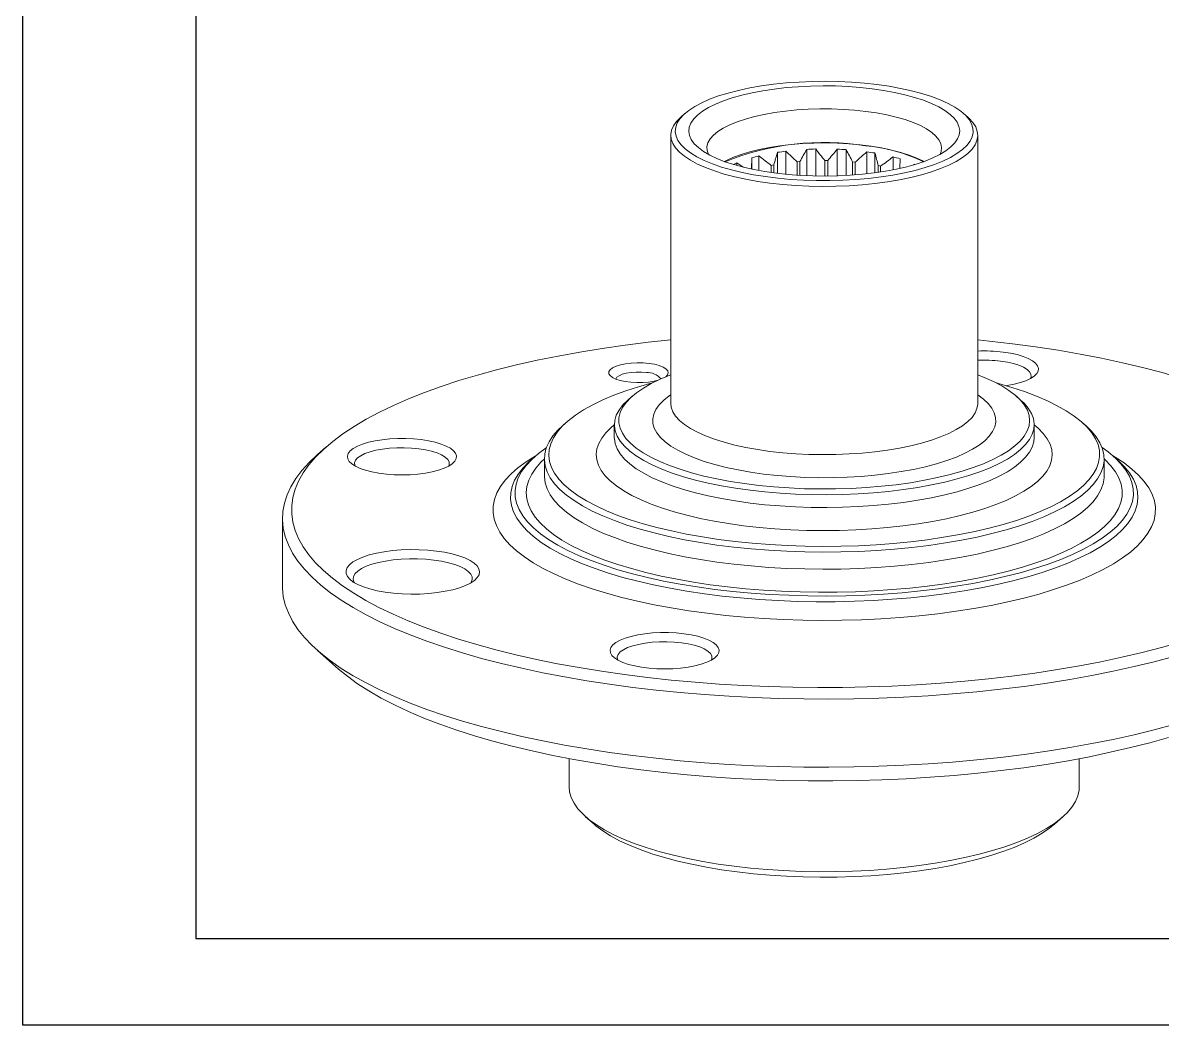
# Model space of a CAD drawing. Header units: millimetres. Extents: x 2452 to 2855, y 1106 to 1391.
# Drawn here: x 2452 to 2578.2, y 1106.5 to 1217.5 of the extents above; entities that cross this region are included whole.
import ezdxf

# ---------------------------------------------------------------- set-up
doc = ezdxf.new("R2010")
doc.units = ezdxf.units.MM
doc.linetypes.add('ACAD_ISO05W100', pattern=[33, 24, -3, 0, -3, 0, -3])
doc.layers.add('AM_BOR', color=2, linetype='ACAD_ISO05W100', lineweight=35)

# ---------------------------------------------------------------- blocks, each defined once
blk = doc.blocks.new('A3 ZTL')
for p, q in [((19.57, 280.82), (19.57, 9.78)), ((19.57, 9.78), (401.17, 9.78))]:
    blk.add_line(p, q)
at = {"layer": 'AM_BOR', "color": 135, "linetype": 'Continuous', "lineweight": 25}
for p, q in [((0, 0), (0, 290.61)), ((410.96, 0), (0, 0))]:
    blk.add_line(p, q, dxfattribs=at)

msp = doc.modelspace()

# ---------------------------------------------------------------- linework, layer by layer
at = {"color": 7, "linetype": 'Continuous', "lineweight": 15}
for p, q in [((2525.29, 1207.448), (2524.822, 1207.036)), ((2556.626, 1207.036), (2556.158, 1207.448)), ((2523.724, 1205.032), (2523.724, 1175.334)), ((2557.724, 1175.334), (2557.724, 1205.032)), ((2533.485, 1202.745), (2533.485, 1201.124)), ((2535.548, 1203.145), (2535.548, 1200.811)), ((2536.473, 1203.271), (2536.473, 1200.709)), ((2538.783, 1203.471), (2538.783, 1200.546)), ((2539.777, 1203.51), (2539.777, 1200.514)), ((2542.162, 1203.494), (2542.162, 1200.527)), ((2543.15, 1203.442), (2543.15, 1200.57)), ((2545.435, 1203.212), (2545.435, 1200.757)), ((2546.344, 1203.073), (2546.344, 1200.868)), ((2548.358, 1202.646), (2548.358, 1201.2)), ((2531.034, 1201.969), (2530.664, 1201.802)), ((2531.692, 1201.538), (2531.034, 1201.969)), ((2531.034, 1201.969), (2531.034, 1201.687)), ((2532.697, 1202.54), (2532.662, 1201.301)), ((2532.697, 1202.54), (2532.697, 1201.28)), ((2534.863, 1201.692), (2534.863, 1200.901)), ((2535.129, 1201.744), (2535.129, 1200.865)), ((2538.016, 1202.124), (2537.719, 1202.098)), ((2537.719, 1202.098), (2537.719, 1200.605)), ((2538.016, 1202.124), (2538.016, 1200.586)), ((2541.104, 1202.231), (2540.797, 1202.233)), ((2540.797, 1202.233), (2540.797, 1200.504)), ((2541.104, 1202.231), (2541.104, 1200.505)), ((2544.164, 1202.056), (2543.87, 1202.085)), ((2543.87, 1202.085), (2543.87, 1200.615)), ((2544.164, 1202.056), (2544.164, 1200.637)), ((2546.71, 1201.667), (2546.71, 1200.919)), ((2546.969, 1201.612), (2546.969, 1200.958)), ((2549.109, 1201.371), (2549.121, 1202.431)), ((2550.714, 1201.839), (2550.577, 1201.75)), ((2550.714, 1201.839), (2550.714, 1201.774)), ((2519.443, 1176.129), (2518.976, 1175.717)), ((2562.472, 1175.717), (2562.005, 1176.129)), ((2512.194, 1173.271), (2511.726, 1172.859)), ((2517.474, 1172.977), (2517.474, 1171.563)), ((2563.974, 1171.563), (2563.974, 1172.977)), ((2569.722, 1172.859), (2569.254, 1173.271)), ((2485.534, 1170.502), (2484.599, 1169.677)), ((2508.686, 1169.471), (2508.218, 1169.058)), ((2509.724, 1169.206), (2509.724, 1167.32)), ((2571.724, 1167.32), (2571.724, 1169.206)), ((2573.23, 1169.058), (2572.762, 1169.471)), ((2480.724, 1162.606), (2480.724, 1155.063)), ((2484.599, 1147.992), (2486.938, 1145.93)), ((2512.474, 1136.012), (2512.474, 1132.907)), ((2568.974, 1132.907), (2568.974, 1136.012)), ((2514.298, 1129.578), (2515.234, 1128.753)), ((2566.214, 1128.753), (2567.149, 1129.578))]:
    msp.add_line(p, q, dxfattribs=at)
at = {"color": 7, "linetype": 'Continuous', "lineweight": 15, "flags": 128}
for points in [[(2546.558, 1210.649), (2545.171, 1210.8), (2543.749, 1210.911), (2542.304, 1210.978), (2540.846, 1211.004), (2539.387, 1210.986), (2537.939, 1210.925), (2536.512, 1210.822), (2535.119, 1210.677), (2533.769, 1210.491), (2532.474, 1210.267), (2531.243, 1210.005), (2530.087, 1209.708), (2529.014, 1209.378), (2528.032, 1209.018), (2527.15, 1208.631), (2526.374, 1208.219), (2525.71, 1207.785), (2525.164, 1207.334), (2524.74, 1206.868), (2524.441, 1206.392), (2524.269, 1205.909), (2524.226, 1205.423), (2524.312, 1204.937), (2524.526, 1204.456), (2524.868, 1203.983), (2525.333, 1203.521), (2525.919, 1203.076), (2526.62, 1202.649), (2527.432, 1202.245), (2528.349, 1201.866), (2529.362, 1201.516), (2530.463, 1201.196), (2531.646, 1200.911), (2532.899, 1200.662), (2534.213, 1200.45), (2535.579, 1200.278), (2536.984, 1200.147), (2538.419, 1200.058), (2539.872, 1200.011), (2541.332, 1200.007), (2542.787, 1200.047), (2544.226, 1200.129), (2545.637, 1200.253), (2547.01, 1200.418), (2548.334, 1200.624), (2549.598, 1200.867), (2550.792, 1201.146), (2551.908, 1201.46), (2552.937, 1201.805), (2553.869, 1202.18), (2554.699, 1202.58), (2555.42, 1203.003), (2556.025, 1203.446), (2556.511, 1203.905), (2556.873, 1204.376), (2557.109, 1204.856), (2557.217, 1205.341), (2557.195, 1205.828), (2557.045, 1206.312), (2556.767, 1206.79), (2556.363, 1207.257), (2555.837, 1207.711), (2555.192, 1208.148), (2554.435, 1208.564), (2553.57, 1208.955), (2552.604, 1209.32), (2551.546, 1209.655), (2550.403, 1209.958), (2549.184, 1210.226), (2547.899, 1210.457), (2546.558, 1210.649)], [(2546.027, 1210.181), (2547.299, 1209.998), (2548.515, 1209.776), (2549.665, 1209.518), (2550.738, 1209.226), (2551.725, 1208.903), (2552.619, 1208.55), (2553.412, 1208.171), (2554.096, 1207.769), (2554.666, 1207.348), (2555.117, 1206.912), (2555.445, 1206.463), (2555.648, 1206.006), (2555.723, 1205.545), (2555.671, 1205.083), (2555.491, 1204.625), (2555.185, 1204.175), (2554.755, 1203.736), (2554.206, 1203.312), (2553.542, 1202.907), (2552.768, 1202.524), (2551.892, 1202.166), (2550.92, 1201.837), (2549.862, 1201.539), (2548.725, 1201.274), (2547.52, 1201.046), (2546.257, 1200.856), (2544.947, 1200.706), (2543.601, 1200.597), (2542.231, 1200.529), (2540.847, 1200.504), (2539.463, 1200.521), (2538.089, 1200.581), (2536.738, 1200.683), (2535.421, 1200.827), (2534.149, 1201.01), (2532.933, 1201.231), (2531.783, 1201.489), (2530.71, 1201.781), (2529.722, 1202.105), (2528.828, 1202.458), (2528.036, 1202.837), (2527.352, 1203.238), (2526.782, 1203.659), (2526.331, 1204.096), (2526.002, 1204.545), (2525.8, 1205.001), (2525.724, 1205.463), (2525.777, 1205.924), (2525.957, 1206.382), (2526.263, 1206.832), (2526.693, 1207.271), (2527.242, 1207.695), (2527.906, 1208.101), (2528.68, 1208.484), (2529.556, 1208.842), (2530.528, 1209.171), (2531.586, 1209.469), (2532.723, 1209.733), (2533.928, 1209.961), (2535.19, 1210.151), (2536.5, 1210.301), (2537.846, 1210.411), (2539.217, 1210.478), (2540.6, 1210.504), (2541.985, 1210.486), (2543.359, 1210.426), (2544.71, 1210.324), (2546.027, 1210.181)], [(2545.32, 1207.672), (2544.086, 1207.804), (2542.819, 1207.895), (2541.532, 1207.943), (2540.236, 1207.948), (2538.945, 1207.911), (2537.671, 1207.83), (2536.428, 1207.708), (2535.228, 1207.545), (2534.082, 1207.343), (2533.003, 1207.104), (2532, 1206.831), (2531.083, 1206.525), (2530.263, 1206.191), (2529.546, 1205.831), (2528.941, 1205.449), (2528.453, 1205.049), (2528.086, 1204.634), (2527.846, 1204.21), (2527.733, 1203.779), (2527.749, 1203.347), (2527.895, 1202.918), (2527.898, 1202.911)], [(2556.626, 1207.036), (2556.769, 1206.905), (2557.198, 1206.432), (2557.501, 1205.948), (2557.676, 1205.457), (2557.723, 1204.963), (2557.64, 1204.469), (2557.428, 1203.98), (2557.089, 1203.498), (2556.626, 1203.029), (2556.042, 1202.574), (2555.341, 1202.139), (2554.528, 1201.725), (2553.611, 1201.337), (2552.596, 1200.976), (2551.49, 1200.647), (2550.303, 1200.351), (2549.042, 1200.09), (2547.718, 1199.868), (2546.341, 1199.684), (2544.921, 1199.541), (2543.47, 1199.44), (2541.997, 1199.382), (2540.515, 1199.366), (2539.034, 1199.394), (2537.566, 1199.464), (2536.122, 1199.577), (2534.713, 1199.732), (2533.35, 1199.926), (2532.043, 1200.16), (2530.803, 1200.431), (2529.637, 1200.737), (2528.556, 1201.075), (2527.568, 1201.444), (2526.679, 1201.839), (2525.898, 1202.26), (2525.229, 1202.701), (2524.679, 1203.16), (2524.25, 1203.633), (2523.947, 1204.117), (2523.772, 1204.608), (2523.725, 1205.102), (2523.808, 1205.596), (2524.02, 1206.085), (2524.359, 1206.566), (2524.822, 1207.036), (2524.822, 1207.036)], [(2553.55, 1202.911), (2553.675, 1203.241), (2553.723, 1203.673), (2553.642, 1204.104), (2553.433, 1204.53), (2553.097, 1204.948), (2552.638, 1205.352), (2552.061, 1205.738), (2551.372, 1206.104), (2550.576, 1206.445), (2549.683, 1206.758), (2548.7, 1207.04), (2547.638, 1207.288), (2546.508, 1207.499), (2545.32, 1207.672)], [(2551.782, 1202.125), (2551.73, 1202.153), (2550.987, 1202.507), (2550.141, 1202.834), (2549.202, 1203.132), (2548.179, 1203.397), (2547.081, 1203.627), (2545.921, 1203.819), (2544.708, 1203.972), (2543.456, 1204.083), (2542.177, 1204.153), (2540.884, 1204.18), (2539.589, 1204.164), (2538.305, 1204.105), (2537.045, 1204.003), (2535.822, 1203.86), (2534.648, 1203.678), (2533.533, 1203.457), (2532.491, 1203.2), (2531.53, 1202.91), (2530.661, 1202.59), (2529.891, 1202.243), (2529.666, 1202.125)], [(2523.724, 1182.381), (2521.228, 1182.111), (2518.659, 1181.788), (2516.137, 1181.426), (2513.668, 1181.026), (2511.258, 1180.587), (2508.912, 1180.112), (2506.634, 1179.6), (2504.431, 1179.054), (2502.306, 1178.475), (2500.264, 1177.863), (2498.31, 1177.22), (2496.448, 1176.547), (2494.682, 1175.846), (2493.015, 1175.119), (2491.452, 1174.367), (2489.995, 1173.591), (2488.648, 1172.793), (2487.415, 1171.976), (2486.296, 1171.14), (2485.295, 1170.287), (2484.415, 1169.421), (2483.656, 1168.541), (2483.021, 1167.65), (2482.511, 1166.751), (2482.127, 1165.845), (2481.87, 1164.934), (2481.741, 1164.019), (2481.739, 1163.104), (2481.865, 1162.19), (2482.118, 1161.279), (2482.499, 1160.372), (2483.005, 1159.473), (2483.636, 1158.582), (2484.392, 1157.702), (2485.269, 1156.835), (2486.266, 1155.982), (2487.381, 1155.146), (2488.612, 1154.327), (2489.955, 1153.529), (2491.409, 1152.753), (2492.969, 1152), (2494.633, 1151.271), (2496.396, 1150.57), (2498.256, 1149.897), (2500.207, 1149.253), (2502.246, 1148.64), (2504.369, 1148.059), (2506.57, 1147.512), (2508.846, 1147), (2511.19, 1146.523), (2513.598, 1146.084), (2516.065, 1145.682), (2518.586, 1145.319), (2521.154, 1144.995), (2523.765, 1144.712), (2526.412, 1144.469), (2529.091, 1144.268), (2531.795, 1144.109), (2534.518, 1143.991), (2537.254, 1143.916), (2539.998, 1143.884), (2542.744, 1143.894), (2545.485, 1143.946), (2548.216, 1144.041), (2550.93, 1144.179), (2553.623, 1144.358), (2556.288, 1144.579), (2558.919, 1144.841), (2561.51, 1145.143), (2564.057, 1145.485), (2566.552, 1145.867), (2568.993, 1146.286), (2571.371, 1146.744), (2573.684, 1147.237), (2575.925, 1147.766), (2578.09, 1148.329), (2580.173, 1148.925)], [(2561.584, 1181.945), (2558.993, 1182.249), (2557.724, 1182.381)], [(2580.232, 1178.155), (2578.15, 1178.752), (2575.988, 1179.316), (2573.749, 1179.846), (2571.438, 1180.34), (2569.061, 1180.798), (2566.623, 1181.219), (2564.129, 1181.602), (2561.584, 1181.945), (2561.584, 1181.945)], [(2563.58, 1178.096), (2563.646, 1178.302), (2563.62, 1178.577), (2563.466, 1178.846), (2563.187, 1179.105), (2562.79, 1179.345), (2562.285, 1179.562), (2561.684, 1179.75), (2561.003, 1179.905), (2560.258, 1180.022)], [(2560.541, 1181.025), (2561.342, 1180.901), (2562.08, 1180.74), (2562.74, 1180.544), (2563.308, 1180.319), (2563.771, 1180.068), (2564.12, 1179.798), (2564.347, 1179.513), (2564.447, 1179.221), (2564.418, 1178.926), (2564.261, 1178.637), (2563.979, 1178.358), (2563.578, 1178.095), (2563.067, 1177.855), (2562.457, 1177.642), (2561.76, 1177.461), (2560.991, 1177.316), (2560.898, 1177.302)], [(2522.344, 1177.917), (2521.879, 1177.802), (2521.277, 1177.705), (2520.63, 1177.651), (2519.963, 1177.641), (2519.304, 1177.676), (2518.679, 1177.755), (2518.115, 1177.874), (2517.634, 1178.028), (2517.256, 1178.212), (2516.997, 1178.417), (2516.867, 1178.635), (2516.871, 1178.858), (2517.01, 1179.076), (2517.277, 1179.28), (2517.663, 1179.461), (2518.15, 1179.614), (2518.719, 1179.73), (2519.346, 1179.806), (2520.007, 1179.838), (2520.673, 1179.826), (2521.319, 1179.768), (2521.319, 1179.768)], [(2521.036, 1178.765), (2520.473, 1178.812), (2519.892, 1178.814), (2519.326, 1178.772), (2518.804, 1178.687), (2518.355, 1178.564), (2518.002, 1178.411), (2517.766, 1178.234), (2517.658, 1178.044), (2517.654, 1178.02)], [(2521.319, 1179.768), (2521.916, 1179.669), (2522.442, 1179.532), (2522.873, 1179.362), (2523.193, 1179.166), (2523.389, 1178.954), (2523.452, 1178.732), (2523.38, 1178.511), (2523.176, 1178.299), (2523.094, 1178.241)], [(2521.77, 1177.642), (2521.664, 1177.614), (2520.162, 1177.186), (2518.747, 1176.727), (2517.424, 1176.238), (2516.199, 1175.721), (2515.077, 1175.179), (2514.062, 1174.614), (2513.159, 1174.029), (2512.372, 1173.425), (2511.704, 1172.805), (2511.157, 1172.173), (2510.734, 1171.529), (2510.438, 1170.879), (2510.268, 1170.223), (2510.226, 1169.564), (2510.312, 1168.906), (2510.525, 1168.252), (2510.865, 1167.603), (2511.33, 1166.963), (2511.919, 1166.335), (2512.628, 1165.72), (2513.456, 1165.122), (2514.397, 1164.544), (2515.449, 1163.986), (2516.607, 1163.453), (2517.867, 1162.946), (2519.222, 1162.467), (2520.667, 1162.018), (2522.196, 1161.601), (2523.804, 1161.218), (2525.482, 1160.871), (2527.224, 1160.56), (2529.022, 1160.288), (2530.87, 1160.056), (2532.759, 1159.863), (2534.682, 1159.712), (2536.629, 1159.602), (2538.594, 1159.535), (2540.568, 1159.51), (2542.543, 1159.528), (2544.51, 1159.589), (2546.461, 1159.692), (2548.388, 1159.837), (2550.283, 1160.023), (2552.137, 1160.249), (2553.944, 1160.515), (2555.696, 1160.819), (2557.384, 1161.161), (2559.003, 1161.538), (2560.545, 1161.95), (2562.004, 1162.394), (2563.374, 1162.868), (2564.648, 1163.371), (2565.823, 1163.901), (2566.892, 1164.454), (2567.851, 1165.03), (2568.697, 1165.625), (2569.425, 1166.237), (2570.033, 1166.863), (2570.518, 1167.502), (2570.878, 1168.149), (2571.111, 1168.803), (2571.217, 1169.46), (2571.195, 1170.119), (2571.045, 1170.775), (2570.768, 1171.427), (2570.366, 1172.072), (2569.838, 1172.706), (2569.189, 1173.328), (2568.42, 1173.935), (2567.535, 1174.523), (2566.538, 1175.092), (2565.432, 1175.637), (2564.223, 1176.158), (2562.915, 1176.652), (2561.514, 1177.116), (2560.026, 1177.549), (2559.678, 1177.642)], [(2523.724, 1178.488), (2523.635, 1178.454), (2522.548, 1178.009), (2521.565, 1177.538), (2520.692, 1177.043), (2519.934, 1176.528), (2519.295, 1175.995), (2518.778, 1175.447), (2518.388, 1174.888), (2518.125, 1174.321), (2517.992, 1173.749), (2517.989, 1173.175), (2518.116, 1172.602), (2518.372, 1172.035), (2518.757, 1171.475), (2519.268, 1170.927), (2519.901, 1170.394), (2520.654, 1169.878), (2521.521, 1169.382), (2522.499, 1168.909), (2523.581, 1168.463), (2524.761, 1168.045), (2526.033, 1167.658), (2527.389, 1167.304), (2528.821, 1166.986), (2530.321, 1166.704), (2531.881, 1166.461), (2533.492, 1166.258), (2535.144, 1166.097), (2536.828, 1165.977), (2538.534, 1165.9), (2540.253, 1165.867), (2541.974, 1165.876), (2543.689, 1165.93), (2545.386, 1166.026), (2547.057, 1166.165), (2548.691, 1166.345), (2550.28, 1166.566), (2551.814, 1166.827), (2553.284, 1167.125), (2554.683, 1167.46), (2556.002, 1167.829), (2557.233, 1168.231), (2558.369, 1168.662), (2559.405, 1169.12), (2560.333, 1169.604), (2561.149, 1170.109), (2561.849, 1170.633), (2562.427, 1171.174), (2562.881, 1171.728), (2563.207, 1172.291), (2563.406, 1172.861), (2563.474, 1173.435), (2563.412, 1174.008), (2563.22, 1174.579), (2562.899, 1175.142), (2562.451, 1175.697), (2561.879, 1176.238), (2561.185, 1176.763), (2560.374, 1177.27), (2559.451, 1177.754), (2558.421, 1178.214), (2557.724, 1178.488)], [(2562.472, 1175.717), (2562.853, 1175.355), (2563.324, 1174.797), (2563.669, 1174.229), (2563.885, 1173.654), (2563.972, 1173.075), (2563.929, 1172.495), (2563.756, 1171.919), (2563.455, 1171.348), (2563.026, 1170.786), (2562.472, 1170.237), (2561.797, 1169.703), (2561.004, 1169.187), (2560.098, 1168.692), (2559.083, 1168.222), (2557.966, 1167.778), (2556.752, 1167.363), (2555.448, 1166.979), (2554.063, 1166.629), (2552.602, 1166.315), (2551.075, 1166.037), (2549.491, 1165.799), (2547.857, 1165.601), (2546.183, 1165.444), (2544.479, 1165.329), (2542.754, 1165.256), (2541.018, 1165.227), (2539.279, 1165.242), (2537.549, 1165.299), (2535.837, 1165.4), (2534.152, 1165.543), (2532.504, 1165.727), (2530.902, 1165.952), (2529.354, 1166.217), (2527.87, 1166.519), (2526.459, 1166.857), (2525.126, 1167.23), (2523.882, 1167.634), (2522.731, 1168.069), (2521.681, 1168.531), (2520.737, 1169.017), (2519.905, 1169.526), (2519.19, 1170.055), (2518.595, 1170.599), (2518.124, 1171.157), (2517.779, 1171.725), (2517.563, 1172.3), (2517.476, 1172.879), (2517.519, 1173.458), (2517.692, 1174.035), (2517.993, 1174.606), (2518.422, 1175.167), (2518.976, 1175.717), (2518.976, 1175.717)], [(2569.722, 1172.859), (2570.316, 1172.285), (2570.851, 1171.64), (2571.261, 1170.985), (2571.542, 1170.322), (2571.695, 1169.655), (2571.717, 1168.986), (2571.609, 1168.317), (2571.372, 1167.653), (2571.006, 1166.995), (2570.513, 1166.346), (2569.895, 1165.709), (2569.155, 1165.087), (2568.296, 1164.482), (2567.321, 1163.897), (2566.234, 1163.335), (2565.041, 1162.796), (2563.745, 1162.285), (2562.353, 1161.803), (2560.87, 1161.352), (2559.303, 1160.934), (2557.657, 1160.55), (2555.941, 1160.203), (2554.161, 1159.893), (2552.324, 1159.623), (2550.439, 1159.393), (2548.513, 1159.204), (2546.555, 1159.057), (2544.572, 1158.952), (2542.573, 1158.891), (2540.566, 1158.872), (2538.559, 1158.897), (2536.562, 1158.966), (2534.582, 1159.077), (2532.629, 1159.231), (2530.708, 1159.426), (2528.83, 1159.663), (2527.002, 1159.94), (2525.232, 1160.255), (2523.526, 1160.608), (2521.893, 1160.997), (2520.338, 1161.421), (2518.869, 1161.877), (2517.492, 1162.364), (2516.212, 1162.88), (2515.035, 1163.422), (2513.966, 1163.988), (2513.009, 1164.576), (2512.168, 1165.184), (2511.447, 1165.809), (2510.849, 1166.447), (2510.376, 1167.098), (2510.03, 1167.757), (2509.813, 1168.422), (2509.726, 1169.091), (2509.769, 1169.76), (2509.941, 1170.427), (2510.243, 1171.088), (2510.672, 1171.742), (2511.228, 1172.385), (2511.726, 1172.859)], [(2496.092, 1171.328), (2496.893, 1171.204), (2497.632, 1171.042), (2498.292, 1170.847), (2498.86, 1170.621), (2499.323, 1170.37), (2499.671, 1170.1), (2499.898, 1169.815), (2499.998, 1169.523), (2499.969, 1169.229), (2499.812, 1168.939), (2499.531, 1168.66), (2499.13, 1168.397), (2498.619, 1168.157), (2498.008, 1167.945), (2497.311, 1167.764), (2496.543, 1167.619), (2495.719, 1167.512), (2494.858, 1167.447), (2493.977, 1167.425), (2493.096, 1167.445), (2492.233, 1167.508), (2491.407, 1167.612), (2490.635, 1167.755), (2489.934, 1167.934), (2489.318, 1168.145), (2488.801, 1168.384), (2488.394, 1168.645), (2488.106, 1168.924), (2487.942, 1169.213), (2487.906, 1169.507), (2488, 1169.8), (2488.22, 1170.085), (2488.562, 1170.356), (2489.019, 1170.608), (2489.581, 1170.835), (2490.237, 1171.033), (2490.971, 1171.196), (2491.77, 1171.322), (2492.615, 1171.408), (2493.488, 1171.452), (2494.371, 1171.453), (2495.245, 1171.411), (2496.092, 1171.328)], [(2495.809, 1170.324), (2495.018, 1170.401), (2494.201, 1170.435), (2493.378, 1170.426), (2492.568, 1170.375), (2491.793, 1170.282), (2491.071, 1170.15), (2490.42, 1169.981), (2489.856, 1169.781), (2489.393, 1169.554), (2489.042, 1169.306), (2488.812, 1169.042), (2488.709, 1168.77), (2488.735, 1168.495), (2488.775, 1168.398)], [(2499.131, 1168.398), (2499.197, 1168.604), (2499.172, 1168.879), (2499.017, 1169.149), (2498.738, 1169.407), (2498.341, 1169.648), (2497.837, 1169.865), (2497.236, 1170.053), (2496.555, 1170.207), (2495.809, 1170.324)], [(2509.947, 1170.444), (2509.94, 1170.439), (2509.074, 1169.798), (2508.328, 1169.14), (2507.705, 1168.468), (2507.208, 1167.785), (2506.837, 1167.093), (2506.595, 1166.394), (2506.483, 1165.692), (2506.5, 1164.989), (2506.647, 1164.287), (2506.924, 1163.59), (2507.328, 1162.9), (2507.86, 1162.22), (2508.516, 1161.551), (2509.294, 1160.898), (2510.191, 1160.262), (2511.205, 1159.645), (2512.33, 1159.05), (2513.563, 1158.479), (2514.899, 1157.935), (2516.333, 1157.42), (2517.859, 1156.934), (2519.472, 1156.481), (2521.166, 1156.062), (2522.934, 1155.679), (2524.769, 1155.332), (2526.665, 1155.024), (2528.615, 1154.755), (2530.61, 1154.527), (2532.644, 1154.34), (2534.708, 1154.195), (2536.795, 1154.093), (2538.897, 1154.034), (2541.006, 1154.018), (2543.114, 1154.046), (2545.212, 1154.116), (2547.294, 1154.23), (2549.351, 1154.386), (2551.375, 1154.584), (2553.359, 1154.823), (2555.295, 1155.102), (2557.175, 1155.421), (2558.993, 1155.778), (2560.742, 1156.171), (2562.415, 1156.599), (2564.006, 1157.061), (2565.508, 1157.555), (2566.916, 1158.078), (2568.225, 1158.629), (2569.43, 1159.207), (2570.525, 1159.808), (2571.508, 1160.43), (2572.374, 1161.071), (2573.12, 1161.729), (2573.742, 1162.401), (2574.24, 1163.084), (2574.611, 1163.776), (2574.853, 1164.475), (2574.965, 1165.177), (2574.948, 1165.88), (2574.801, 1166.581), (2574.524, 1167.278), (2574.12, 1167.968), (2573.588, 1168.649), (2572.932, 1169.317), (2572.154, 1169.971), (2571.5, 1170.444)], [(2579.433, 1147.325), (2577.275, 1146.745), (2575.038, 1146.2), (2572.729, 1145.689), (2570.351, 1145.214), (2567.909, 1144.777), (2565.41, 1144.377), (2562.858, 1144.017), (2560.259, 1143.696), (2557.618, 1143.415), (2554.941, 1143.176), (2552.234, 1142.977), (2549.502, 1142.821), (2546.752, 1142.707), (2543.988, 1142.636), (2541.218, 1142.607), (2538.446, 1142.62), (2535.68, 1142.677), (2532.924, 1142.776), (2530.185, 1142.917), (2527.468, 1143.1), (2524.78, 1143.325), (2522.125, 1143.591), (2519.511, 1143.898), (2516.941, 1144.244), (2514.423, 1144.63), (2511.96, 1145.054), (2509.559, 1145.515), (2507.224, 1146.013), (2504.961, 1146.547), (2502.774, 1147.115), (2500.669, 1147.715), (2498.648, 1148.348), (2496.718, 1149.011), (2494.881, 1149.703), (2493.142, 1150.422), (2491.505, 1151.168), (2489.973, 1151.938), (2488.549, 1152.73), (2487.236, 1153.544), (2486.038, 1154.377), (2484.956, 1155.228), (2483.993, 1156.094), (2483.151, 1156.974), (2482.433, 1157.867), (2481.838, 1158.769), (2481.37, 1159.68), (2481.027, 1160.597), (2480.813, 1161.518), (2480.726, 1162.441), (2480.767, 1163.365), (2480.936, 1164.287), (2481.233, 1165.206), (2481.657, 1166.119), (2482.207, 1167.025), (2482.881, 1167.921), (2483.679, 1168.805), (2484.599, 1169.677), (2484.599, 1169.677)], [(2573.23, 1169.058), (2573.302, 1168.994), (2573.979, 1168.324), (2574.532, 1167.642), (2574.959, 1166.95), (2575.259, 1166.251), (2575.43, 1165.546), (2575.472, 1164.84), (2575.385, 1164.134), (2575.169, 1163.431), (2574.825, 1162.734), (2574.354, 1162.045), (2573.757, 1161.367), (2573.038, 1160.703), (2572.199, 1160.054), (2571.243, 1159.424), (2570.173, 1158.814), (2568.994, 1158.227), (2567.709, 1157.665), (2566.324, 1157.13), (2564.844, 1156.624), (2563.274, 1156.15), (2561.62, 1155.708), (2559.889, 1155.3), (2558.086, 1154.929), (2556.218, 1154.595), (2554.293, 1154.299), (2552.318, 1154.043), (2550.299, 1153.828), (2548.245, 1153.654), (2546.162, 1153.522), (2544.06, 1153.433), (2541.945, 1153.387), (2539.825, 1153.383), (2537.709, 1153.423), (2535.604, 1153.506), (2533.519, 1153.631), (2531.46, 1153.799), (2529.435, 1154.008), (2527.452, 1154.258), (2525.519, 1154.547), (2523.642, 1154.876), (2521.829, 1155.241), (2520.087, 1155.644), (2518.42, 1156.08), (2516.837, 1156.55), (2515.343, 1157.051), (2513.943, 1157.582), (2512.643, 1158.14), (2511.447, 1158.723), (2510.361, 1159.329), (2509.387, 1159.957), (2508.529, 1160.603), (2507.792, 1161.265), (2507.177, 1161.941), (2506.687, 1162.629), (2506.323, 1163.325), (2506.088, 1164.027), (2505.981, 1164.733), (2506.003, 1165.439), (2506.155, 1166.144), (2506.435, 1166.844), (2506.843, 1167.537), (2507.377, 1168.221), (2508.035, 1168.893), (2508.218, 1169.058)], [(2497.768, 1158.999), (2498.668, 1158.862), (2499.504, 1158.686), (2500.263, 1158.475), (2500.931, 1158.232), (2501.495, 1157.962), (2501.947, 1157.669), (2502.277, 1157.358), (2502.48, 1157.036), (2502.552, 1156.707), (2502.492, 1156.378), (2502.301, 1156.055), (2501.983, 1155.743), (2501.542, 1155.448), (2500.988, 1155.175), (2500.33, 1154.929), (2499.579, 1154.715), (2498.749, 1154.536), (2497.855, 1154.395), (2496.913, 1154.296), (2495.939, 1154.239), (2494.951, 1154.226), (2493.967, 1154.257), (2493.004, 1154.331), (2492.079, 1154.447), (2491.209, 1154.604), (2490.41, 1154.798), (2489.695, 1155.025), (2489.078, 1155.283), (2488.568, 1155.565), (2488.177, 1155.868), (2487.91, 1156.185), (2487.772, 1156.511), (2487.766, 1156.841), (2487.891, 1157.168), (2488.146, 1157.486), (2488.527, 1157.79), (2489.025, 1158.075), (2489.633, 1158.335), (2490.339, 1158.565), (2491.131, 1158.762), (2491.995, 1158.922), (2492.915, 1159.043), (2493.875, 1159.121), (2494.858, 1159.156), (2495.847, 1159.147), (2496.822, 1159.094), (2497.768, 1158.999)], [(2497.485, 1157.995), (2496.604, 1158.083), (2495.693, 1158.13), (2494.773, 1158.134), (2493.859, 1158.095), (2492.971, 1158.014), (2492.125, 1157.892), (2491.339, 1157.733), (2490.626, 1157.538), (2490.002, 1157.313), (2489.477, 1157.061), (2489.063, 1156.786), (2488.768, 1156.496), (2488.597, 1156.194), (2488.554, 1155.887), (2488.639, 1155.582), (2488.69, 1155.489)], [(2501.614, 1155.489), (2501.637, 1155.529), (2501.745, 1155.833), (2501.724, 1156.14), (2501.575, 1156.443), (2501.301, 1156.736), (2500.908, 1157.014), (2500.402, 1157.27), (2499.795, 1157.501), (2499.097, 1157.701), (2498.322, 1157.867), (2497.485, 1157.995)], [(2480.724, 1155.063), (2480.726, 1154.899), (2480.813, 1153.975), (2481.027, 1153.054), (2481.37, 1152.137), (2481.838, 1151.227), (2482.433, 1150.324), (2483.151, 1149.432), (2483.993, 1148.552), (2484.956, 1147.685), (2486.038, 1146.835), (2487.236, 1146.002), (2488.549, 1145.188), (2489.973, 1144.395), (2491.505, 1143.625), (2493.142, 1142.88), (2494.881, 1142.16), (2496.718, 1141.468), (2498.648, 1140.805), (2500.669, 1140.173), (2502.774, 1139.572), (2504.961, 1139.004), (2507.224, 1138.471), (2509.559, 1137.973), (2511.96, 1137.511), (2514.423, 1137.087), (2516.941, 1136.702), (2519.511, 1136.355)], [(2525.185, 1149.845), (2525.986, 1149.721), (2526.725, 1149.56), (2527.385, 1149.364), (2527.953, 1149.138), (2528.416, 1148.888), (2528.764, 1148.617), (2528.991, 1148.333), (2529.091, 1148.04), (2529.062, 1147.746), (2528.905, 1147.456), (2528.624, 1147.177), (2528.223, 1146.915), (2527.712, 1146.675), (2527.101, 1146.462), (2526.404, 1146.281), (2525.636, 1146.136), (2524.812, 1146.03), (2523.951, 1145.964), (2523.07, 1145.942), (2522.189, 1145.962), (2521.326, 1146.025), (2520.5, 1146.129), (2519.728, 1146.272), (2519.027, 1146.451), (2518.411, 1146.662), (2517.894, 1146.901), (2517.487, 1147.162), (2517.199, 1147.441), (2517.035, 1147.73), (2516.999, 1148.024), (2517.093, 1148.317), (2517.313, 1148.602), (2517.655, 1148.874), (2518.112, 1149.125), (2518.674, 1149.352), (2519.33, 1149.55), (2520.065, 1149.713), (2520.863, 1149.839), (2521.708, 1149.925), (2522.581, 1149.969), (2523.464, 1149.97), (2524.338, 1149.929), (2525.185, 1149.845)], [(2524.902, 1148.841), (2524.111, 1148.918), (2523.294, 1148.952), (2522.471, 1148.944), (2521.661, 1148.892), (2520.886, 1148.799), (2520.164, 1148.667), (2519.513, 1148.499), (2518.949, 1148.299), (2518.486, 1148.071), (2518.135, 1147.823), (2517.905, 1147.559), (2517.802, 1147.287), (2517.828, 1147.012), (2517.868, 1146.916)], [(2528.224, 1146.916), (2528.29, 1147.122), (2528.265, 1147.396), (2528.11, 1147.666), (2527.831, 1147.924), (2527.434, 1148.165), (2526.93, 1148.382), (2526.329, 1148.57), (2525.648, 1148.724), (2524.902, 1148.841)], [(2520.395, 1134.778), (2517.877, 1135.118), (2515.411, 1135.497), (2513.001, 1135.915), (2510.653, 1136.37), (2508.372, 1136.861), (2506.163, 1137.388), (2504.032, 1137.949), (2501.982, 1138.543), (2500.019, 1139.169), (2498.146, 1139.825), (2496.369, 1140.51), (2494.69, 1141.221), (2493.114, 1141.959), (2491.645, 1142.72), (2490.285, 1143.504), (2489.037, 1144.308), (2487.905, 1145.131), (2486.938, 1145.93)], [(2519.511, 1136.355), (2522.125, 1136.049), (2524.78, 1135.783), (2527.468, 1135.558), (2530.185, 1135.374), (2532.924, 1135.233), (2535.68, 1135.134), (2538.446, 1135.078), (2541.218, 1135.064), (2543.988, 1135.093), (2546.752, 1135.165), (2549.502, 1135.279), (2552.234, 1135.435), (2554.941, 1135.633), (2557.618, 1135.873), (2560.259, 1136.153), (2562.858, 1136.474), (2565.41, 1136.835), (2567.909, 1137.234), (2570.351, 1137.672), (2572.729, 1138.146), (2575.038, 1138.657), (2577.275, 1139.203), (2579.433, 1139.782)], [(2578.863, 1138.363), (2576.788, 1137.778), (2574.633, 1137.227), (2572.402, 1136.711), (2570.101, 1136.23), (2567.734, 1135.786), (2565.306, 1135.38), (2562.824, 1135.012), (2560.293, 1134.684), (2557.717, 1134.396), (2555.104, 1134.149), (2552.459, 1133.943), (2549.788, 1133.779), (2547.096, 1133.658), (2544.391, 1133.579), (2541.677, 1133.542), (2538.96, 1133.549), (2536.248, 1133.598), (2533.546, 1133.69), (2530.86, 1133.824), (2528.196, 1134), (2525.56, 1134.218), (2522.957, 1134.478), (2520.395, 1134.778)], [(2512.474, 1132.907), (2512.526, 1132.334), (2512.707, 1131.701), (2513.015, 1131.073), (2513.45, 1130.454), (2514.009, 1129.846), (2514.69, 1129.252), (2515.489, 1128.674), (2516.404, 1128.116), (2517.43, 1127.58), (2518.562, 1127.068), (2519.796, 1126.582), (2521.124, 1126.126), (2522.543, 1125.7), (2524.044, 1125.307), (2525.621, 1124.949), (2527.267, 1124.628), (2528.975, 1124.344), (2530.736, 1124.099)], [(2530.736, 1124.099), (2532.543, 1123.894), (2534.387, 1123.731), (2536.26, 1123.609), (2538.153, 1123.53), (2540.058, 1123.493), (2541.966, 1123.5), (2543.869, 1123.549), (2545.757, 1123.641), (2547.622, 1123.776), (2549.456, 1123.952), (2551.25, 1124.169), (2552.996, 1124.426), (2554.685, 1124.721), (2556.311, 1125.054), (2557.866, 1125.423), (2559.343, 1125.826), (2560.735, 1126.261), (2562.036, 1126.726), (2563.239, 1127.22), (2564.339, 1127.739), (2565.332, 1128.283), (2566.213, 1128.847), (2566.977, 1129.43), (2567.621, 1130.029), (2568.143, 1130.64), (2568.54, 1131.263), (2568.809, 1131.892), (2568.951, 1132.527), (2568.974, 1132.907)], [(2531.09, 1123.468), (2529.354, 1123.71), (2527.672, 1123.991), (2526.053, 1124.31), (2524.504, 1124.666), (2523.032, 1125.056), (2521.644, 1125.479), (2520.347, 1125.934), (2519.148, 1126.417), (2518.051, 1126.926), (2517.062, 1127.459), (2516.186, 1128.014), (2515.427, 1128.588), (2515.234, 1128.753)], [(2566.214, 1128.753), (2565.681, 1128.318), (2564.867, 1127.752), (2563.937, 1127.207), (2562.898, 1126.685), (2561.752, 1126.187), (2560.506, 1125.718), (2559.166, 1125.278), (2557.738, 1124.869), (2556.229, 1124.495), (2554.646, 1124.156), (2552.997, 1123.855), (2551.289, 1123.592), (2549.531, 1123.369), (2547.731, 1123.187), (2545.897, 1123.046), (2544.039, 1122.949), (2542.165, 1122.894), (2540.284, 1122.882), (2538.405, 1122.914), (2536.538, 1122.989), (2534.69, 1123.107), (2532.871, 1123.267), (2531.09, 1123.468)]]:
    msp.add_lwpolyline(points, dxfattribs=at)
at = {"color": 8, "linetype": 'Continuous', "lineweight": 15, "flags": 128}
for points in [[(2557.724, 1176.277), (2558.349, 1175.813), (2558.875, 1175.32), (2559.277, 1174.814), (2559.552, 1174.299), (2559.698, 1173.777), (2559.715, 1173.254), (2559.602, 1172.732), (2559.36, 1172.215), (2558.991, 1171.706), (2558.497, 1171.209), (2557.881, 1170.727), (2557.149, 1170.264), (2556.304, 1169.823), (2555.353, 1169.407), (2554.301, 1169.018), (2553.157, 1168.659), (2551.929, 1168.333), (2550.623, 1168.042), (2549.25, 1167.788), (2547.819, 1167.573), (2546.339, 1167.398), (2544.821, 1167.264), (2543.275, 1167.172), (2541.711, 1167.123), (2540.141, 1167.118), (2538.575, 1167.156), (2537.023, 1167.236), (2535.497, 1167.359), (2534.006, 1167.524), (2532.562, 1167.729), (2531.173, 1167.973), (2529.849, 1168.255), (2528.6, 1168.572), (2527.433, 1168.922), (2526.357, 1169.304), (2525.379, 1169.713), (2524.507, 1170.148), (2523.744, 1170.606), (2523.098, 1171.083), (2522.573, 1171.576), (2522.171, 1172.082), (2521.896, 1172.598), (2521.75, 1173.119), (2521.733, 1173.642), (2521.846, 1174.165), (2522.088, 1174.682), (2522.457, 1175.191), (2522.951, 1175.687), (2523.566, 1176.169), (2523.724, 1176.277)], [(2523.724, 1175.334), (2523.772, 1174.909), (2523.947, 1174.419), (2524.25, 1173.935), (2524.679, 1173.461), (2525.229, 1173.002), (2525.898, 1172.561), (2526.679, 1172.141), (2527.568, 1171.745), (2528.556, 1171.376), (2529.637, 1171.038), (2530.803, 1170.732), (2532.043, 1170.462), (2533.35, 1170.228), (2534.713, 1170.033), (2536.122, 1169.879), (2537.566, 1169.766), (2539.034, 1169.695), (2540.515, 1169.668), (2541.997, 1169.683), (2543.47, 1169.742), (2544.921, 1169.843), (2546.341, 1169.985), (2547.718, 1170.169), (2549.042, 1170.392), (2550.303, 1170.652), (2551.49, 1170.948), (2552.596, 1171.278), (2553.611, 1171.638), (2554.528, 1172.027), (2555.341, 1172.44), (2556.042, 1172.876), (2556.626, 1173.33), (2557.089, 1173.8), (2557.428, 1174.281), (2557.64, 1174.771), (2557.723, 1175.264), (2557.724, 1175.334)], [(2563.974, 1172.96), (2564.42, 1172.584), (2564.982, 1172.013), (2565.42, 1171.43), (2565.732, 1170.838), (2565.917, 1170.241), (2565.974, 1169.64), (2565.901, 1169.04), (2565.701, 1168.443), (2565.373, 1167.852), (2564.92, 1167.27), (2564.343, 1166.701), (2563.646, 1166.147), (2562.832, 1165.611), (2561.906, 1165.096), (2560.871, 1164.604), (2559.734, 1164.138), (2558.5, 1163.7), (2557.176, 1163.292), (2555.767, 1162.917), (2554.282, 1162.577), (2552.728, 1162.272), (2551.113, 1162.006), (2549.444, 1161.778), (2547.732, 1161.591), (2545.983, 1161.445), (2544.208, 1161.341), (2542.415, 1161.279), (2540.614, 1161.26), (2538.813, 1161.284), (2537.021, 1161.351), (2535.249, 1161.461), (2533.504, 1161.612), (2531.797, 1161.804), (2530.134, 1162.036), (2528.526, 1162.308), (2526.98, 1162.616), (2525.504, 1162.961), (2524.105, 1163.34), (2522.792, 1163.752), (2521.569, 1164.193), (2520.444, 1164.663), (2519.423, 1165.158), (2518.51, 1165.676), (2517.71, 1166.214), (2517.028, 1166.77), (2516.466, 1167.341), (2516.028, 1167.924), (2515.715, 1168.516), (2515.531, 1169.113), (2515.474, 1169.714), (2515.546, 1170.314), (2515.747, 1170.911), (2516.075, 1171.502), (2516.528, 1172.083), (2517.105, 1172.653), (2517.474, 1172.96)], [(2517.474, 1171.563), (2517.476, 1171.465), (2517.563, 1170.886), (2517.779, 1170.311), (2518.124, 1169.743), (2518.595, 1169.185), (2519.19, 1168.64), (2519.905, 1168.112), (2520.737, 1167.603), (2521.681, 1167.116), (2522.731, 1166.654), (2523.882, 1166.22), (2525.126, 1165.815), (2526.459, 1165.443), (2527.87, 1165.105), (2529.354, 1164.802), (2530.902, 1164.538), (2532.504, 1164.313), (2534.152, 1164.129), (2535.837, 1163.986), (2537.549, 1163.885), (2539.279, 1163.828), (2541.018, 1163.813), (2542.754, 1163.842), (2544.479, 1163.914), (2546.183, 1164.029), (2547.857, 1164.186), (2549.491, 1164.385), (2551.075, 1164.623), (2552.602, 1164.9), (2554.063, 1165.215), (2555.448, 1165.565), (2556.752, 1165.948), (2557.966, 1166.363), (2559.083, 1166.807), (2560.098, 1167.278), (2561.004, 1167.773), (2561.797, 1168.288), (2562.472, 1168.823), (2563.026, 1169.372), (2563.455, 1169.934), (2563.756, 1170.504), (2563.929, 1171.081), (2563.974, 1171.556)], [(2572.632, 1169.584), (2572.952, 1169.391), (2573.934, 1168.745), (2574.799, 1168.08), (2575.545, 1167.399), (2576.168, 1166.705), (2576.666, 1165.999), (2577.039, 1165.285), (2577.283, 1164.565), (2577.4, 1163.841), (2577.387, 1163.116), (2577.246, 1162.393), (2576.977, 1161.674), (2576.58, 1160.961), (2576.057, 1160.258), (2575.41, 1159.566), (2574.642, 1158.888), (2573.754, 1158.227), (2572.75, 1157.584), (2571.633, 1156.962), (2570.408, 1156.363), (2569.079, 1155.789), (2567.65, 1155.243), (2566.127, 1154.726), (2564.514, 1154.24), (2562.818, 1153.786), (2561.044, 1153.367), (2559.199, 1152.984), (2557.289, 1152.638), (2555.321, 1152.33), (2553.301, 1152.061), (2551.238, 1151.833), (2549.137, 1151.646), (2547.007, 1151.501), (2544.855, 1151.398), (2542.688, 1151.337), (2540.514, 1151.32), (2538.341, 1151.346), (2536.177, 1151.414), (2534.028, 1151.525), (2531.903, 1151.679), (2529.809, 1151.874), (2527.753, 1152.11), (2525.743, 1152.386), (2523.786, 1152.701), (2521.887, 1153.055), (2520.056, 1153.445), (2518.296, 1153.871), (2516.616, 1154.331), (2515.02, 1154.823), (2513.514, 1155.346), (2512.104, 1155.898), (2510.795, 1156.476), (2509.591, 1157.08), (2508.496, 1157.706), (2507.514, 1158.353), (2506.649, 1159.018), (2505.903, 1159.698), (2505.28, 1160.393), (2504.781, 1161.098), (2504.409, 1161.812), (2504.164, 1162.532), (2504.048, 1163.256), (2504.06, 1163.981), (2504.202, 1164.704), (2504.471, 1165.423), (2504.868, 1166.136), (2505.391, 1166.839), (2506.038, 1167.531), (2506.806, 1168.209), (2507.694, 1168.871), (2508.698, 1169.514), (2508.816, 1169.584)], [(2571.724, 1169.206), (2571.851, 1169.087), (2572.472, 1168.435), (2572.971, 1167.771), (2573.344, 1167.098), (2573.591, 1166.419), (2573.711, 1165.736), (2573.704, 1165.052), (2573.569, 1164.369), (2573.307, 1163.691), (2572.918, 1163.019), (2572.406, 1162.356), (2571.77, 1161.706), (2571.015, 1161.07), (2570.142, 1160.45), (2569.156, 1159.85), (2568.059, 1159.272), (2566.857, 1158.717), (2565.554, 1158.189), (2564.154, 1157.688), (2562.664, 1157.218), (2561.089, 1156.779), (2559.436, 1156.374), (2557.709, 1156.003), (2555.918, 1155.67), (2554.067, 1155.374), (2552.165, 1155.117), (2550.218, 1154.899), (2548.235, 1154.723), (2546.223, 1154.588), (2544.189, 1154.495), (2542.142, 1154.445), (2540.09, 1154.436), (2538.04, 1154.471), (2536, 1154.548), (2533.979, 1154.667), (2531.984, 1154.827), (2530.022, 1155.029), (2528.102, 1155.271), (2526.231, 1155.552), (2524.416, 1155.871), (2522.664, 1156.228), (2520.982, 1156.62), (2519.376, 1157.046), (2517.853, 1157.505), (2516.418, 1157.994), (2515.077, 1158.512), (2513.836, 1159.057), (2512.699, 1159.627), (2511.67, 1160.219), (2510.753, 1160.831), (2509.952, 1161.461), (2509.271, 1162.106), (2508.711, 1162.764), (2508.275, 1163.433), (2507.964, 1164.109), (2507.78, 1164.791), (2507.724, 1165.475), (2507.795, 1166.158), (2507.994, 1166.839), (2508.32, 1167.515), (2508.77, 1168.182), (2509.345, 1168.839), (2509.724, 1169.206)], [(2509.724, 1167.324), (2509.726, 1167.205), (2509.813, 1166.537), (2510.03, 1165.871), (2510.376, 1165.212), (2510.849, 1164.562), (2511.447, 1163.923), (2512.168, 1163.298), (2513.009, 1162.691), (2513.966, 1162.102), (2515.035, 1161.536), (2516.212, 1160.994), (2517.492, 1160.478), (2518.869, 1159.991), (2520.338, 1159.535), (2521.893, 1159.112), (2523.526, 1158.723), (2525.232, 1158.37), (2527.002, 1158.054), (2528.83, 1157.777), (2530.708, 1157.541), (2532.629, 1157.345), (2534.582, 1157.191), (2536.562, 1157.08), (2538.559, 1157.012), (2540.566, 1156.987), (2542.573, 1157.005), (2544.572, 1157.067), (2546.555, 1157.171), (2548.513, 1157.318), (2550.439, 1157.507), (2552.324, 1157.737), (2554.161, 1158.008), (2555.941, 1158.317), (2557.657, 1158.664), (2559.303, 1159.048), (2560.87, 1159.466), (2562.353, 1159.917), (2563.745, 1160.4), (2565.041, 1160.911), (2566.234, 1161.449), (2567.321, 1162.012), (2568.296, 1162.597), (2569.155, 1163.201), (2569.895, 1163.824), (2570.513, 1164.46), (2571.006, 1165.109), (2571.372, 1165.767), (2571.609, 1166.432), (2571.717, 1167.1), (2571.724, 1167.313)]]:
    msp.add_lwpolyline(points, dxfattribs=at)
at = {"color": 7, "linetype": 'Continuous', "lineweight": 15}
for centre, radius, start, end in [((2540.676, 1175.165), 29.072, 80.87899, 112.10466), ((2543.747, 1185.728), 18.207, 64.05978, 85.15571), ((2539.438, 1178.787), 23.358, 100.63231, 101.2959), ((2542.288, 1180.162), 21.954, 77.69029, 78.38186), ((2558.401, 1163.559), 17.596, 83.01551, 92.20466), ((2558.399, 1164.836), 15.299, 83.02279, 92.53002), ((2521.12, 1176.784), 1.982, 39.73028, 92.42399)]:
    msp.add_arc(centre, radius, start, end, dxfattribs=at)
for points in [[(2533.485, 1202.745), (2533.223, 1202.664), (2532.96, 1202.596), (2532.697, 1202.54)], [(2534.863, 1201.692), (2534.397, 1202.035), (2533.939, 1202.386), (2533.485, 1202.745)], [(2535.548, 1203.145), (2535.41, 1202.672), (2535.271, 1202.204), (2535.129, 1201.744)], [(2536.473, 1203.271), (2536.165, 1203.217), (2535.857, 1203.174), (2535.548, 1203.145)], [(2537.719, 1202.098), (2537.298, 1202.481), (2536.883, 1202.873), (2536.473, 1203.271)], [(2538.783, 1203.471), (2538.531, 1203.016), (2538.276, 1202.566), (2538.016, 1202.124)], [(2539.777, 1203.51), (2539.446, 1203.484), (2539.115, 1203.471), (2538.783, 1203.471)], [(2540.797, 1202.233), (2540.452, 1202.651), (2540.112, 1203.077), (2539.777, 1203.51)], [(2542.162, 1203.494), (2541.814, 1203.066), (2541.462, 1202.644), (2541.104, 1202.231)], [(2543.15, 1203.442), (2542.821, 1203.446), (2542.492, 1203.464), (2542.162, 1203.494)], [(2543.87, 1202.085), (2543.627, 1202.53), (2543.387, 1202.983), (2543.15, 1203.442)], [(2545.435, 1203.212), (2545.017, 1202.819), (2544.594, 1202.433), (2544.164, 1202.056)], [(2546.344, 1203.073), (2546.041, 1203.107), (2545.738, 1203.153), (2545.435, 1203.212)], [(2546.71, 1201.667), (2546.586, 1202.129), (2546.464, 1202.598), (2546.344, 1203.073)], [(2548.358, 1202.646), (2547.901, 1202.294), (2547.438, 1201.948), (2546.969, 1201.612)], [(2549.121, 1202.431), (2548.866, 1202.49), (2548.612, 1202.562), (2548.358, 1202.646)]]:
    msp.add_open_spline(points, degree=3, dxfattribs=at)

# ---------------------------------------------------------------- block references
at = {"linetype": 'ByBlock', "lineweight": 0, "xscale": 0.9801000000000002, "yscale": 0.9801000000000002, "zscale": 0.9801000000000002}
msp.add_blockref('A3 ZTL', (2451.96, 1106.498), dxfattribs=at)

doc.saveas('drawing.dxf')
